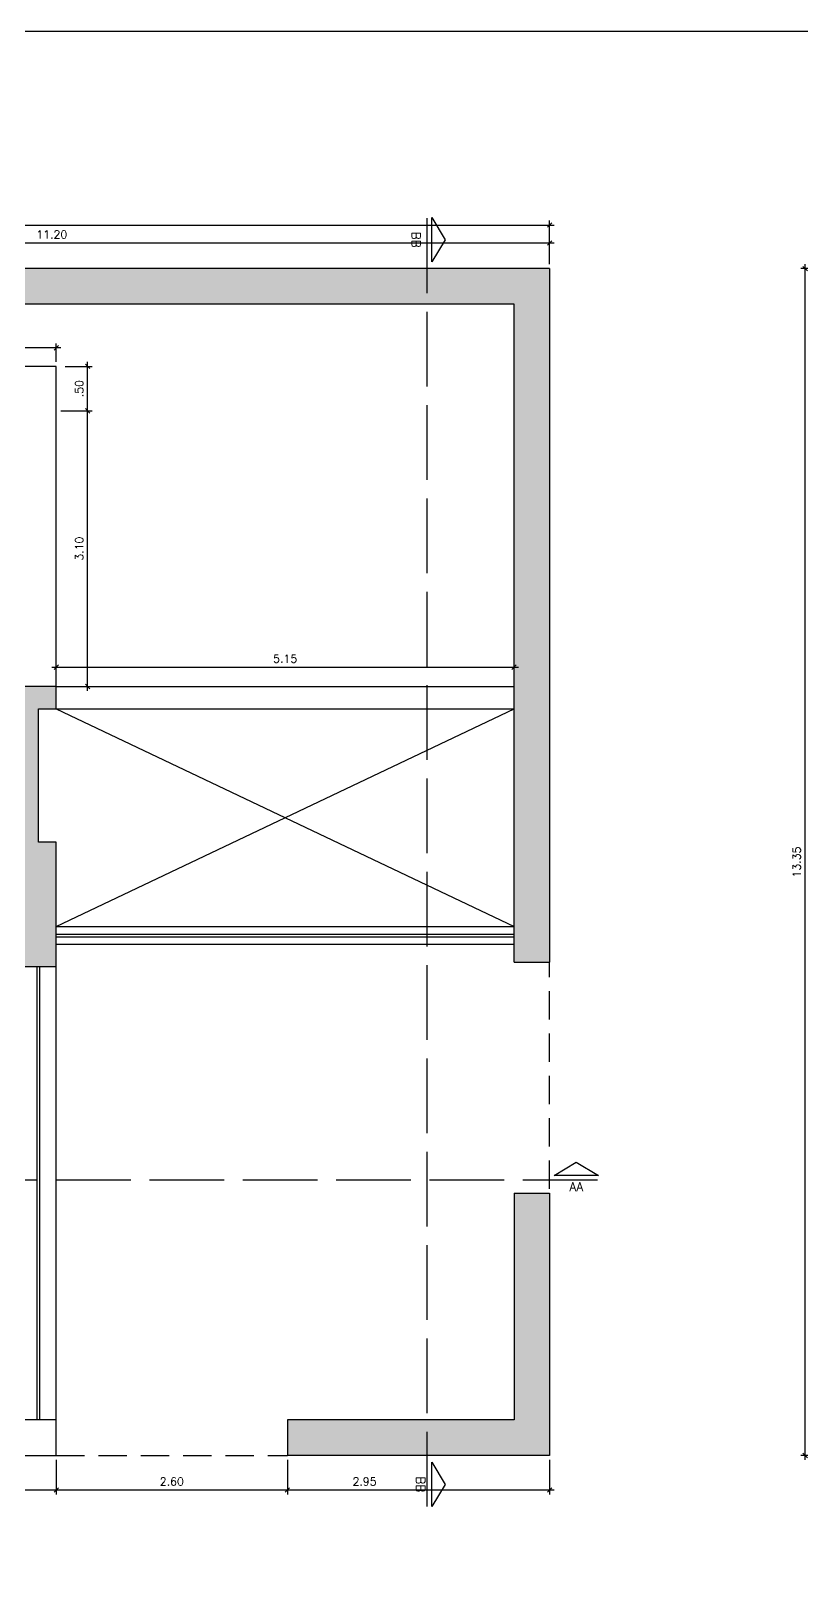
# Model space of a CAD drawing. Header units: millimetres. Extents: x 989.2 to 1073.6, y 1022.3 to 1081.3.
# Drawn here: x 1042.33 to 1051, y 1063.77 to 1081.27 of the extents above; entities that cross this region are included whole.
import ezdxf

# ---------------------------------------------------------------- set-up
doc = ezdxf.new("R2010")
doc.units = ezdxf.units.MM
doc.header["$PDMODE"] = 34
doc.linetypes.add('DASHED', pattern=[15, 12, -3])
doc.linetypes.add('DASHED2', pattern=[9.525, 6.35, -3.175])
for name, color, linetype in [('ALVENARIA', 4, 'Continuous'), ('CAIXILHOS', 1, 'Continuous'), ('CORTE', 4, 'Continuous'), ('COTAS', 7, 'Continuous'), ('FL MARGEM', 7, 'Continuous'), ('HACHURA', 253, 'Continuous'), ('PROJEÇÃO', 8, 'DASHED2'), ('SIMBOLOS', 7, 'Continuous')]:
    doc.layers.add(name, color=color, linetype=linetype)
doc.styles.add('1.50', font='simplex.shx', dxfattribs={"height": 0.06})
doc.styles.get("Standard").update_dxf_attribs({"font": 'simplex.shx'})
doc.dimstyles.new('1.50', dxfattribs={"dimscale": 0.5, "dimtxt": 0.18, "dimasz": 0.1, "dimexe": 0.1, "dimexo": 0.1, "dimgap": 0.1, "dimtad": 1, "dimzin": 4, "dimdsep": 46, "dimtxsty": 'Standard', "dimblk": 'OBLIQUE', "dimcen": 0.1, "dimdle": 0.1, "dimclrd": 1, "dimclre": 1, "dimclrt": 256, "dimadec": 0, "dimazin": 0, "dimtfac": 1, "dimtmove": 0, "dimatfit": 3, "dimldrblk": 'ORIGIN2', "dimfxl": 1, "dimtolj": 1, "dimarcsym": 1})

# ---------------------------------------------------------------- blocks, each defined once
blk = doc.blocks.new('_Oblique')
at = {"color": 0, "linetype": 'ByBlock', "lineweight": -2}
blk.add_line((-0.5, -0.5), (0.5, 0.5), dxfattribs=at)
blk = doc.blocks.new('*D28')
at = {"layer": 'COTAS', "color": 1, "lineweight": -2, "ltscale": 0.05, "transparency": 16777216}
for p, q in [((1034.76, 1078.65), (1034.76, 1079.139)), ((1048.16, 1078.65), (1048.16, 1079.139)), ((1034.71, 1079.089), (1048.21, 1079.089))]:
    blk.add_line(p, q, dxfattribs=at)
at = {"layer": 'Defpoints', "color": 0, "ltscale": 0.05, "transparency": 16777216}
for p in [(1048.16, 1079.089), (1034.76, 1078.6), (1048.16, 1078.6)]:
    blk.add_point(p, dxfattribs=at)
at = {"layer": 'COTAS', "color": 1, "lineweight": -2, "ltscale": 0.05, "transparency": 16777216, "xscale": 0.05, "yscale": 0.05, "zscale": 0.05, "rotation": 180}
blk.add_blockref('_Oblique', (1034.76, 1079.089), dxfattribs=at)
at = {"layer": 'COTAS', "color": 1, "lineweight": -2, "ltscale": 0.05, "transparency": 16777216, "xscale": 0.05, "yscale": 0.05, "zscale": 0.05}
blk.add_blockref('_Oblique', (1048.16, 1079.089), dxfattribs=at)
at = {"layer": 'COTAS', "ltscale": 0.05, "transparency": 16777216, "insert": (1041.46, 1079.184), "char_height": 0.09, "attachment_point": 5}
blk.add_mtext('\\A1;13.40', dxfattribs=at)
blk = doc.blocks.new('_Origin2')
at = {"color": 0, "linetype": 'ByBlock', "lineweight": -2}
blk.add_line((-0.5, 0), (-1, 0), dxfattribs=at)
for radius in [0.5, 0.25]:
    blk.add_circle((0, 0), radius, dxfattribs=at)
blk = doc.blocks.new('*D27')
at = {"layer": 'COTAS', "color": 1, "lineweight": -2, "ltscale": 0.05, "transparency": 16777216}
for p, q in [((1036.96, 1078.65), (1036.96, 1078.938)), ((1048.16, 1078.65), (1048.16, 1078.938)), ((1036.91, 1078.888), (1048.21, 1078.888))]:
    blk.add_line(p, q, dxfattribs=at)
at = {"layer": 'Defpoints', "color": 0, "ltscale": 0.05, "transparency": 16777216}
for p in [(1048.16, 1078.888), (1036.96, 1078.6), (1048.16, 1078.6)]:
    blk.add_point(p, dxfattribs=at)
at = {"layer": 'COTAS', "color": 1, "lineweight": -2, "ltscale": 0.05, "transparency": 16777216, "xscale": 0.05, "yscale": 0.05, "zscale": 0.05, "rotation": 180}
blk.add_blockref('_Oblique', (1036.96, 1078.888), dxfattribs=at)
at = {"layer": 'COTAS', "color": 1, "lineweight": -2, "ltscale": 0.05, "transparency": 16777216, "xscale": 0.05, "yscale": 0.05, "zscale": 0.05}
blk.add_blockref('_Oblique', (1048.16, 1078.888), dxfattribs=at)
at = {"layer": 'COTAS', "ltscale": 0.05, "transparency": 16777216, "insert": (1042.56, 1078.983), "char_height": 0.09, "attachment_point": 5}
blk.add_mtext('\\A1;11.20', dxfattribs=at)
blk = doc.blocks.new('*D35')
at = {"layer": 'COTAS', "color": 1, "lineweight": -2, "ltscale": 0.05, "transparency": 16777216}
for p, q in [((1042.61, 1065.2), (1042.61, 1064.813)), ((1045.21, 1065.2), (1045.21, 1064.813)), ((1042.56, 1064.863), (1045.26, 1064.863))]:
    blk.add_line(p, q, dxfattribs=at)
at = {"layer": 'Defpoints', "color": 0, "ltscale": 0.05, "transparency": 16777216}
for p in [(1042.61, 1065.25), (1045.21, 1065.25), (1045.21, 1064.863)]:
    blk.add_point(p, dxfattribs=at)
at = {"layer": 'COTAS', "color": 1, "lineweight": -2, "ltscale": 0.05, "transparency": 16777216, "xscale": 0.05, "yscale": 0.05, "zscale": 0.05, "rotation": 180}
blk.add_blockref('_Oblique', (1042.61, 1064.863), dxfattribs=at)
at = {"layer": 'COTAS', "color": 1, "lineweight": -2, "ltscale": 0.05, "transparency": 16777216, "xscale": 0.05, "yscale": 0.05, "zscale": 0.05}
blk.add_blockref('_Oblique', (1045.21, 1064.863), dxfattribs=at)
at = {"layer": 'COTAS', "ltscale": 0.05, "transparency": 16777216, "insert": (1043.91, 1064.958), "char_height": 0.09, "attachment_point": 5}
blk.add_mtext('\\A1;2.60', dxfattribs=at)
blk = doc.blocks.new('*D36')
at = {"layer": 'COTAS', "color": 1, "lineweight": -2, "ltscale": 0.05, "transparency": 16777216}
for p, q in [((1045.21, 1065.2), (1045.21, 1064.813)), ((1048.16, 1065.2), (1048.16, 1064.813)), ((1045.16, 1064.863), (1048.21, 1064.863))]:
    blk.add_line(p, q, dxfattribs=at)
at = {"layer": 'Defpoints', "color": 0, "ltscale": 0.05, "transparency": 16777216}
for p in [(1045.21, 1065.25), (1048.16, 1065.25), (1048.16, 1064.863)]:
    blk.add_point(p, dxfattribs=at)
at = {"layer": 'COTAS', "color": 1, "lineweight": -2, "ltscale": 0.05, "transparency": 16777216, "xscale": 0.05, "yscale": 0.05, "zscale": 0.05, "rotation": 180}
blk.add_blockref('_Oblique', (1045.21, 1064.863), dxfattribs=at)
at = {"layer": 'COTAS', "color": 1, "lineweight": -2, "ltscale": 0.05, "transparency": 16777216, "xscale": 0.05, "yscale": 0.05, "zscale": 0.05}
blk.add_blockref('_Oblique', (1048.16, 1064.863), dxfattribs=at)
at = {"layer": 'COTAS', "ltscale": 0.05, "transparency": 16777216, "insert": (1046.078, 1064.958), "char_height": 0.09, "attachment_point": 5}
blk.add_mtext('\\A1;2.95', dxfattribs=at)
blk = doc.blocks.new('*D40')
at = {"layer": 'COTAS', "color": 1, "lineweight": -2, "ltscale": 0.05, "transparency": 16777216}
for p, q in [((1052.887, 1078.6), (1050.984, 1078.6)), ((1051.034, 1065.2), (1051.034, 1078.65)), ((1052.887, 1065.25), (1050.984, 1065.25))]:
    blk.add_line(p, q, dxfattribs=at)
at = {"layer": 'Defpoints', "color": 0, "ltscale": 0.05, "transparency": 16777216}
for p in [(1051.034, 1078.6), (1052.937, 1078.6), (1052.937, 1065.25)]:
    blk.add_point(p, dxfattribs=at)
at = {"layer": 'COTAS', "color": 1, "lineweight": -2, "ltscale": 0.05, "transparency": 16777216, "xscale": 0.05, "yscale": 0.05, "zscale": 0.05}
for p, rotation in [((1051.034, 1078.6), 90), ((1051.034, 1065.25), 270)]:
    blk.add_blockref('_Oblique', p, dxfattribs=dict(at, rotation=rotation))
at = {"layer": 'COTAS', "ltscale": 0.05, "transparency": 16777216, "insert": (1050.939, 1071.925), "char_height": 0.09, "attachment_point": 5, "rotation": 90}
blk.add_mtext('\\A1;13.35', dxfattribs=at)
blk = doc.blocks.new('*D61')
at = {"layer": 'COTAS', "color": 1, "lineweight": -2, "ltscale": 0.05, "transparency": 16777216}
for p, q in [((1042.61, 1065.2), (1042.61, 1064.813)), ((1037.21, 1065), (1037.21, 1064.813)), ((1037.16, 1064.863), (1042.66, 1064.863))]:
    blk.add_line(p, q, dxfattribs=at)
at = {"layer": 'Defpoints', "color": 0, "ltscale": 0.05, "transparency": 16777216}
for p in [(1042.61, 1065.25), (1037.21, 1065.05), (1042.61, 1064.863)]:
    blk.add_point(p, dxfattribs=at)
at = {"layer": 'COTAS', "color": 1, "lineweight": -2, "ltscale": 0.05, "transparency": 16777216, "xscale": 0.05, "yscale": 0.05, "zscale": 0.05, "rotation": 180}
blk.add_blockref('_Oblique', (1037.21, 1064.863), dxfattribs=at)
at = {"layer": 'COTAS', "color": 1, "lineweight": -2, "ltscale": 0.05, "transparency": 16777216, "xscale": 0.05, "yscale": 0.05, "zscale": 0.05}
blk.add_blockref('_Oblique', (1042.61, 1064.863), dxfattribs=at)
at = {"layer": 'COTAS', "ltscale": 0.05, "transparency": 16777216, "insert": (1039.91, 1064.958), "char_height": 0.09, "attachment_point": 5}
blk.add_mtext('\\A1;5.40', dxfattribs=at)
blk = doc.blocks.new('*D112')
at = {"layer": 'COTAS', "color": 1, "lineweight": -2, "ltscale": 0.05, "transparency": 16777216}
for p, q in [((1042.66, 1077), (1043.013, 1077)), ((1042.963, 1073.85), (1042.963, 1077.05)), ((1042.66, 1073.9), (1043.013, 1073.9))]:
    blk.add_line(p, q, dxfattribs=at)
at = {"layer": 'Defpoints', "color": 0, "ltscale": 0.05, "transparency": 16777216}
for p in [(1042.61, 1077), (1042.963, 1077), (1042.61, 1073.9)]:
    blk.add_point(p, dxfattribs=at)
at = {"layer": 'COTAS', "color": 1, "lineweight": -2, "ltscale": 0.05, "transparency": 16777216, "xscale": 0.05, "yscale": 0.05, "zscale": 0.05}
for p, rotation in [((1042.963, 1077), 90), ((1042.963, 1073.9), 270)]:
    blk.add_blockref('_Oblique', p, dxfattribs=dict(at, rotation=rotation))
at = {"layer": 'COTAS', "ltscale": 0.05, "transparency": 16777216, "insert": (1042.868, 1075.45), "char_height": 0.09, "attachment_point": 5, "rotation": 90}
blk.add_mtext('\\A1;3.10', dxfattribs=at)
blk = doc.blocks.new('*D113')
at = {"layer": 'COTAS', "color": 1, "lineweight": -2, "ltscale": 0.05, "transparency": 16777216}
for p, q in [((1042.963, 1076.95), (1042.963, 1077.55)), ((1042.71, 1077.5), (1043.013, 1077.5)), ((1042.71, 1077), (1043.013, 1077))]:
    blk.add_line(p, q, dxfattribs=at)
at = {"layer": 'Defpoints', "color": 0, "ltscale": 0.05, "transparency": 16777216}
for p in [(1042.66, 1077.5), (1042.963, 1077.5), (1042.66, 1077)]:
    blk.add_point(p, dxfattribs=at)
at = {"layer": 'COTAS', "color": 1, "lineweight": -2, "ltscale": 0.05, "transparency": 16777216, "xscale": 0.05, "yscale": 0.05, "zscale": 0.05}
for p, rotation in [((1042.963, 1077.5), 90), ((1042.963, 1077), 270)]:
    blk.add_blockref('_Oblique', p, dxfattribs=dict(at, rotation=rotation))
at = {"layer": 'COTAS', "ltscale": 0.05, "transparency": 16777216, "insert": (1042.868, 1077.25), "char_height": 0.09, "attachment_point": 5, "rotation": 90}
blk.add_mtext('\\A1;.50', dxfattribs=at)
blk = doc.blocks.new('*D114')
at = {"layer": 'COTAS', "color": 1, "lineweight": -2, "ltscale": 0.05, "transparency": 16777216}
for p, q in [((1042.66, 1077.709), (1040.66, 1077.709)), ((1040.71, 1077.55), (1040.71, 1077.759)), ((1042.61, 1077.55), (1042.61, 1077.759))]:
    blk.add_line(p, q, dxfattribs=at)
at = {"layer": 'Defpoints', "color": 0, "ltscale": 0.05, "transparency": 16777216}
for p in [(1040.71, 1077.709), (1040.71, 1077.5), (1042.61, 1077.5)]:
    blk.add_point(p, dxfattribs=at)
at = {"layer": 'COTAS', "color": 1, "lineweight": -2, "ltscale": 0.05, "transparency": 16777216, "xscale": 0.05, "yscale": 0.05, "zscale": 0.05, "rotation": 180}
blk.add_blockref('_Oblique', (1040.71, 1077.709), dxfattribs=at)
at = {"layer": 'COTAS', "color": 1, "lineweight": -2, "ltscale": 0.05, "transparency": 16777216, "xscale": 0.05, "yscale": 0.05, "zscale": 0.05}
blk.add_blockref('_Oblique', (1042.61, 1077.709), dxfattribs=at)
at = {"layer": 'COTAS', "ltscale": 0.05, "transparency": 16777216, "insert": (1041.66, 1077.804), "char_height": 0.09, "attachment_point": 5}
blk.add_mtext('\\A1;1.90', dxfattribs=at)
blk = doc.blocks.new('*D115')
at = {"layer": 'COTAS', "color": 1, "lineweight": -2, "ltscale": 0.05, "transparency": 16777216}
for p, q in [((1042.56, 1074.117), (1047.81, 1074.117)), ((1042.61, 1073.95), (1042.61, 1074.167)), ((1047.76, 1073.95), (1047.76, 1074.167))]:
    blk.add_line(p, q, dxfattribs=at)
at = {"layer": 'Defpoints', "color": 0, "ltscale": 0.05, "transparency": 16777216}
for p in [(1047.76, 1074.117), (1042.61, 1073.9), (1047.76, 1073.9)]:
    blk.add_point(p, dxfattribs=at)
at = {"layer": 'COTAS', "color": 1, "lineweight": -2, "ltscale": 0.05, "transparency": 16777216, "xscale": 0.05, "yscale": 0.05, "zscale": 0.05, "rotation": 180}
blk.add_blockref('_Oblique', (1042.61, 1074.117), dxfattribs=at)
at = {"layer": 'COTAS', "color": 1, "lineweight": -2, "ltscale": 0.05, "transparency": 16777216, "xscale": 0.05, "yscale": 0.05, "zscale": 0.05}
blk.add_blockref('_Oblique', (1047.76, 1074.117), dxfattribs=at)
at = {"layer": 'COTAS', "ltscale": 0.05, "transparency": 16777216, "insert": (1045.185, 1074.212), "char_height": 0.09, "attachment_point": 5}
blk.add_mtext('\\A1;5.15', dxfattribs=at)

msp = doc.modelspace()

# ---------------------------------------------------------------- hatches: boundary and pattern name
at = {"layer": 'HACHURA', "ltscale": 0.05}
h = msp.add_hatch(color=256, dxfattribs=at)
h.dxf.hatch_style = 1
h.paths.add_polyline_path([(1035.96, 1078.6), (1034.76, 1078.6), (1034.76, 1077.4), (1035.46, 1077.4), (1035.46, 1077.65), (1035.71, 1077.65), (1035.71, 1077.9), (1035.96, 1077.9)])
h.paths.add_polyline_path([(1037.26, 1078.35), (1039.51, 1078.35), (1039.51, 1078.2), (1039.71, 1078.2), (1047.76, 1078.2), (1047.76, 1070.8), (1048.16, 1070.8), (1048.16, 1078.6), (1036.96, 1078.6), (1036.96, 1077.4), (1037.26, 1077.4)])
h.paths.add_polyline_path([(1035.96, 1076.4), (1034.76, 1076.4), (1034.76, 1070.75), (1038.66, 1070.75), (1038.66, 1070.95), (1037.56, 1070.95), (1037.56, 1073.65), (1039.71, 1073.65), (1039.71, 1077.4), (1038.91, 1077.4), (1038.91, 1077.2), (1039.51, 1077.2), (1039.51, 1074.45), (1038.91, 1074.45), (1038.91, 1073.85), (1035.01, 1073.85), (1035.01, 1076.1), (1035.96, 1076.1)])
h.paths.add_polyline_path([(1037.46, 1073.65), (1037.46, 1070.95), (1035.16, 1070.95), (1035.16, 1073.65)], flags=16)
h.paths.add_polyline_path([(1036.96, 1065.65), (1035.16, 1065.65), (1035.16, 1067.45), (1034.76, 1067.45), (1034.76, 1065.25), (1036.96, 1065.25)])
h.paths.add_polyline_path([(1048.16, 1068.2), (1047.76, 1068.2), (1047.76, 1065.65), (1045.21, 1065.65), (1045.21, 1065.25), (1048.16, 1065.25)])
h = msp.add_hatch(color=256, dxfattribs=at)
h.dxf.hatch_style = 1
h.paths.add_polyline_path([(1042.61, 1072.15), (1042.41, 1072.15), (1042.41, 1073.65), (1042.61, 1073.65), (1042.61, 1073.9), (1040.71, 1073.9), (1040.71, 1073.65), (1042.21, 1073.65), (1042.21, 1072.15), (1042.21, 1071.15), (1041.21, 1071.15), (1039.71, 1071.15), (1039.71, 1070.75), (1041.21, 1070.75), (1042.61, 1070.75)])
h.paths.add_polyline_path([(1041.21, 1072.65), (1040.71, 1072.65), (1040.71, 1072.15), (1041.21, 1072.15)], flags=17)

# ---------------------------------------------------------------- linework, layer by layer
at = {"layer": 'ALVENARIA'}
for p, q in [((1048.16, 1078.6), (1036.96, 1078.6)), ((1048.16, 1078.6), (1048.16, 1070.8)), ((1047.76, 1078.2), (1039.71, 1078.2)), ((1047.76, 1070.8), (1047.76, 1078.2)), ((1042.61, 1073.9), (1040.71, 1073.9)), ((1042.61, 1073.65), (1042.61, 1073.9)), ((1042.41, 1072.15), (1042.41, 1073.65)), ((1042.61, 1072.15), (1042.41, 1072.15)), ((1042.61, 1070.75), (1042.61, 1072.15)), ((1041.21, 1070.75), (1042.61, 1070.75)), ((1047.76, 1068.2), (1047.76, 1065.65)), ((1047.76, 1068.2), (1048.16, 1068.2)), ((1048.16, 1068.2), (1048.16, 1065.25)), ((1047.76, 1065.65), (1045.21, 1065.65)), ((1045.21, 1065.65), (1045.21, 1065.25)), ((1048.16, 1065.25), (1045.21, 1065.25))]:
    msp.add_line(p, q, dxfattribs=at)
at = {"layer": 'ALVENARIA', "color": 2, "ltscale": 0.05}
for p, q in [((1042.61, 1077.5), (1040.71, 1077.5)), ((1042.61, 1073.9), (1042.61, 1077.5)), ((1042.61, 1073.9), (1047.76, 1073.9)), ((1042.61, 1073.65), (1047.76, 1073.65)), ((1042.61, 1065.65), (1037.21, 1065.65)), ((1042.61, 1065.25), (1042.61, 1065.65)), ((1037.21, 1065.25), (1042.61, 1065.25))]:
    msp.add_line(p, q, dxfattribs=at)
at = {"layer": 'ALVENARIA', "ltscale": 0.05}
for p, q in [((1042.41, 1073.65), (1042.61, 1073.65)), ((1047.76, 1070.8), (1048.16, 1070.8))]:
    msp.add_line(p, q, dxfattribs=at)
at = {"layer": 'CAIXILHOS', "color": 1}
for p, q in [((1042.61, 1071.2), (1047.76, 1071.2)), ((1042.61, 1071), (1047.76, 1071)), ((1042.61, 1065.65), (1042.61, 1070.75))]:
    msp.add_line(p, q, dxfattribs=at)
at = {"layer": 'CAIXILHOS', "color": 2}
for p, q in [((1042.61, 1071.115), (1047.76, 1071.115)), ((1042.61, 1071.085), (1047.76, 1071.085)), ((1042.395, 1065.65), (1042.395, 1070.75)), ((1042.425, 1065.65), (1042.425, 1070.75))]:
    msp.add_line(p, q, dxfattribs=at)
at = {"layer": 'CORTE', "linetype": 'DASHED', "ltscale": 0.07}
for p, q in [((1046.783, 1064.675), (1046.783, 1079.175)), ((1034.21, 1068.35), (1048.71, 1068.35))]:
    msp.add_line(p, q, dxfattribs=at)
at = {"layer": 'CORTE', "ltscale": 0.05}
for points in [[(1046.983, 1078.925), (1046.833, 1078.675), (1046.833, 1078.925), (1046.833, 1079.175)], [(1048.46, 1068.55), (1048.71, 1068.4), (1048.46, 1068.4), (1048.21, 1068.4)], [(1046.983, 1064.925), (1046.833, 1064.675), (1046.833, 1064.925), (1046.833, 1065.175)]]:
    msp.add_lwpolyline(points, close=True, dxfattribs=at)
at = {"layer": 'FL MARGEM', "ltscale": 0.05}
msp.add_lwpolyline([(989.231, 1081.271), (1073.624, 1081.271), (1073.624, 1022.344), (989.231, 1022.344)], close=True, dxfattribs=at)
at = {"layer": 'PROJEÇÃO', "ltscale": 0.05}
for p, q in [((1048.16, 1068.25), (1048.16, 1070.8)), ((1042.61, 1065.25), (1045.21, 1065.25))]:
    msp.add_line(p, q, dxfattribs=at)
at = {"layer": 'SIMBOLOS', "ltscale": 0.05}
for p, q in [((1042.61, 1071.2), (1047.76, 1073.65)), ((1042.61, 1073.65), (1047.76, 1071.2))]:
    msp.add_line(p, q, dxfattribs=at)

# ---------------------------------------------------------------- texts
at = {"layer": 'CORTE', "ltscale": 0.05, "char_height": 0.1, "attachment_point": 5, "rotation": 270, "style": '1.50'}
for insert in [(1046.658, 1078.925), (1046.708, 1064.925)]:
    msp.add_mtext_dynamic_manual_height_columns('BB', width=0.47749, gutter_width=0.3, heights=[0], dxfattribs=dict(at, insert=insert))
at = {"layer": 'CORTE', "ltscale": 0.05, "insert": (1048.46, 1068.274), "char_height": 0.1, "attachment_point": 5, "style": '1.50'}
msp.add_mtext_dynamic_manual_height_columns('AA', width=0.47749, gutter_width=0.3, heights=[0], dxfattribs=at)

# ---------------------------------------------------------------- dimensions: what is measured, and where the dimension line sits
at = {"layer": 'COTAS', "ltscale": 0.05}
for base, p1, p2, picture, middle in [((1048.16, 1079.089), (1034.76, 1078.6), (1048.16, 1078.6), '*D28', (1041.46, 1079.184)), ((1048.16, 1078.888), (1036.96, 1078.6), (1048.16, 1078.6), '*D27', (1042.56, 1078.983)), ((1040.71, 1077.709), (1042.61, 1077.5), (1040.71, 1077.5), '*D114', (1041.66, 1077.804)), ((1047.76, 1074.117), (1042.61, 1073.9), (1047.76, 1073.9), '*D115', (1045.185, 1074.212)), ((1042.61, 1064.863), (1037.21, 1065.05), (1042.61, 1065.25), '*D61', (1039.91, 1064.958)), ((1045.21, 1064.863), (1042.61, 1065.25), (1045.21, 1065.25), '*D35', (1043.91, 1064.958))]:
    dim = msp.add_linear_dim(base=base, p1=p1, p2=p2, dimstyle='1.50', dxfattribs=at)
    dim.commit()
    dim.dimension.update_dxf_attribs({"geometry": picture, "text_midpoint": middle})
dim = msp.add_linear_dim(base=(1051.034, 1078.6), p1=(1052.937, 1065.25), p2=(1052.937, 1078.6), angle=90, dimstyle='1.50', dxfattribs=at)
dim.commit()
dim.dimension.update_dxf_attribs({"geometry": '*D40', "text_midpoint": (1051.034, 1071.925), "dimtype": 160})
for base, p1, p2, picture, middle in [((1042.963, 1077.5), (1042.66, 1077), (1042.66, 1077.5), '*D113', (1042.868, 1077.25)), ((1042.963, 1077), (1042.61, 1073.9), (1042.61, 1077), '*D112', (1042.868, 1075.45))]:
    dim = msp.add_linear_dim(base=base, p1=p1, p2=p2, angle=90, dimstyle='1.50', dxfattribs=at)
    dim.commit()
    dim.dimension.update_dxf_attribs({"geometry": picture, "text_midpoint": middle})
dim = msp.add_linear_dim(base=(1048.16, 1064.863), p1=(1045.21, 1065.25), p2=(1048.16, 1065.25), dimstyle='1.50', dxfattribs=at)
dim.commit()
dim.dimension.update_dxf_attribs({"geometry": '*D36', "text_midpoint": (1046.078, 1064.863), "dimtype": 160})

doc.saveas('drawing.dxf')
